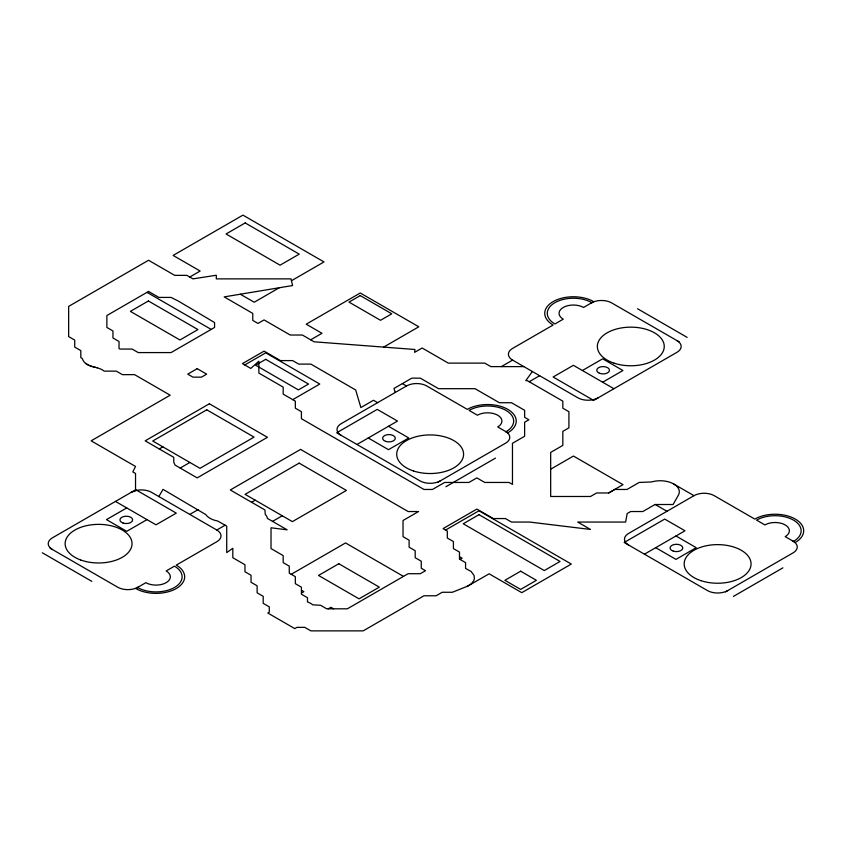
<?xml version="1.0" encoding="UTF-8"?>
<svg xmlns="http://www.w3.org/2000/svg" width="846" height="846" viewBox="0 0 846 846"><rect width="100%" height="100%" fill="white"/><g stroke="black" fill="none" stroke-linecap="round" stroke-linejoin="round"><path stroke-width="1.27" d="M158.858 496.57L163.014 489.348L205.779 514.558A19.109 11.03 0 0 0 217.686 521.02L226.728 526.127L226.728 552.618L232.809 548.293L232.809 557.715L244.959 564.737L244.959 571.759L251.04 575.269L251.04 582.291L257.121 585.802L257.121 592.824L263.201 596.324L263.201 603.346L269.282 606.857L269.282 612.134L267.812 613.033L294.842 628.631L296.925 627.362L304.793 627.362L310.873 630.873L363.177 630.873L423.973 595.774L436.134 595.774L442.215 592.263L452.377 592.263L467.648 586.151L489.125 573.81L521.771 592.665L571.304 564.06L478.995 510.762L445.599 530.04M532.346 371.51L525.778 380.658L527.322 380.658L562.833 401.163L562.833 408.184L568.914 411.695L568.914 427.854L562.833 431.354L562.833 445.398L550.672 452.42L550.672 496.486L590.529 496.486L596.61 492.975L608.771 492.975L614.852 489.464L627.013 489.464L639.164 482.453L651.568 481.945A19.109 11.03 0 0 1 672.644 483.404L674.008 484.155A19.109 11.03 0 0 1 678.365 495.217L673.088 504.512L654.994 504.512L642.833 511.534L630.682 511.534L627.161 513.564L625.628 522.056L577.702 522.056L590.487 529.448L529.585 522.056L511.502 522.056L505.422 518.556L493.26 518.556L476.858 509.081L443.082 528.581L447.323 531.034L447.323 538.045L453.403 541.556L453.403 548.578L459.484 552.089L459.484 559.111L465.564 562.622L465.564 568.396L471.106 571.473L474.035 575.428L474.384 578.664L473.697 580.79L471.359 583.729L468.25 585.834M189.768 277.033L200.153 271.027L173.134 255.429L242.939 215.127L323.997 261.932L291.436 280.735M279.286 287.746L254.202 302.234L240.317 294.218M244.769 364.943L265.739 352.835L319.777 384.042L292.727 399.65M310.683 339.817L321.977 333.303L306.21 324.198L360.259 293.002L418.802 326.799L383.735 347.04M159.238 448.951L162.855 446.857M180.187 468.06L189.885 462.455M126.741 507.917L106.469 519.624L126.741 531.32L147.003 519.624M506.035 431.735A26.11 15.08 0 0 0 506.035 410.416A26.11 15.08 0 0 0 469.107 410.416L477.44 415.227A14.329 8.27 0 0 1 497.702 415.227A14.329 8.27 0 0 1 497.702 426.934L507.843 432.782A28.658 16.55 0 0 0 507.843 409.379A28.658 16.55 0 0 0 467.309 409.379L426.775 385.977A14.329 8.27 0 0 0 406.514 385.977L341.213 423.677A14.329 8.27 0 0 0 341.213 435.383M189.79 514.421L198.112 509.609M251.611 502.27L255.228 500.187M356.98 444.478L397.504 421.075L377.242 409.379L336.708 432.782L420.018 480.877A14.329 8.27 0 0 0 440.29 480.877M131.246 492.319L136.946 490.299A14.329 8.27 0 0 1 151.508 492.319L216.809 530.019L225.142 525.207M501.329 366.614L512.602 360.11L577.903 397.81A14.329 8.27 0 0 0 598.164 397.81M272.549 521.379L282.247 515.785M529.184 381.736L539.621 375.709M582.397 370.516L602.669 358.81L622.931 370.516L602.669 382.212M438.038 482.178L505.591 443.177A14.329 8.27 0 0 0 505.591 431.481M291.236 574.297L345.549 542.942L403.489 576.401M445.916 486.725L495.449 458.13M301.419 593.12L303.894 591.692L301.419 590.265M550.672 469.202L573.451 456.047L622.994 484.652L608.56 492.975M328.29 608.813L330.913 607.291L333.536 608.813M460.013 559.418L462.106 558.212L459.484 556.7M793.506 541.44A26.11 15.08 0 0 0 793.506 520.121A26.11 15.08 0 0 0 756.578 520.121L764.911 524.932A14.329 8.27 0 0 1 785.173 524.932A14.329 8.27 0 0 1 785.173 536.628L795.303 542.476A28.658 16.55 0 0 0 795.303 519.084A28.658 16.55 0 0 0 754.78 519.084L714.246 495.682A14.329 8.27 0 0 0 693.984 495.682L628.684 533.382A14.329 8.27 0 0 0 628.684 545.078M644.441 554.183L684.974 530.78L664.713 519.084L624.179 542.476L707.489 590.582A14.329 8.27 0 0 0 727.75 590.582M725.508 591.883L793.051 552.882A14.329 8.27 0 0 0 793.051 541.186M733.387 596.43L782.92 567.835M467.51 586.215L466.802 586.521M523.875 366.614L490.849 366.614L484.769 363.114L448.295 363.114L422.143 348.013L414.625 352.348L414.952 349.493L314.088 341.795L302.382 335.027L290.22 335.027L264.068 319.925L257.988 323.436L252.774 320.433L252.774 313.411L224.179 296.893L292.6 285.536L290.982 278.873L216.301 278.873L216.301 275.246L192.951 278.873L186.871 275.362L174.71 275.362L148.558 260.261L68.653 306.389L68.653 336.592L74.734 340.103L74.734 347.114L80.814 350.625L80.814 357.647L82.231 358.471C85.351 368.052 97.724 365.726 104.164 371.13L116.325 371.13L122.406 374.641L134.567 374.641L170.173 395.198L91.135 440.829L135.529 466.463L132.79 471.899L135.529 473.474L135.529 490.638M96.497 367.566L97.385 367.693M94.699 367.249L95.566 367.428M92.965 366.836L93.8 367.058M91.315 366.329L92.108 366.604M89.761 365.726L90.501 366.043M88.312 365.038L88.999 365.398M637.567 308.758L687.111 337.364M679.222 341.911L611.669 302.91A14.329 8.27 0 0 0 591.407 302.91M613.921 388.716L573.398 365.313L553.125 377.009L593.659 400.412L676.969 352.306A14.329 8.27 0 0 0 676.969 340.61M673.712 483.986L693.984 495.682M655.238 504.512L666.955 511.28M675.965 535.983L696.226 547.679L675.965 559.386L655.703 547.679M402.379 383.598L406.514 385.977M377.633 402.654L373.498 400.274L360.872 407.56L355.69 389.985L310.873 364.108L298.712 364.108L292.631 360.597L280.47 360.597L264.068 351.132L242.453 363.611L250.786 368.422L258.855 361.189L258.855 373.075L283.177 387.119L283.177 394.141L295.339 401.163L295.339 408.184L301.419 411.695L301.419 418.707L423.973 489.464L432.465 489.464L444.626 482.453L468.938 482.453L476.858 477.884L484.769 482.453L509.091 482.453L512.465 484.398L512.465 443.283L524.626 436.261L524.626 422.217L528.866 419.775L524.626 417.321L524.626 410.299L511.502 402.717L499.341 402.717L475.018 388.684L438.545 388.684L420.303 378.151L411.812 378.151L393.993 388.441L395.198 392.512M388.494 426.278L408.766 437.974L388.494 449.681L368.232 437.974M146.993 292.356L211.172 329.411M115.479 501.424L156.013 524.827L176.275 513.12L135.741 489.718L52.431 537.823A14.329 8.27 0 0 0 52.431 549.519M50.178 548.219L117.731 587.219A14.329 8.27 0 0 0 137.993 587.219M42.3 552.776L91.833 581.371M86.99 364.277L87.603 364.668M85.795 363.442L86.345 363.865M137.549 587.484A26.11 15.08 0 0 0 174.477 587.484A26.11 15.08 0 0 0 174.477 566.164L166.144 570.976A14.329 8.27 0 0 1 166.144 582.672A14.329 8.27 0 0 1 145.882 582.672L135.741 588.52A28.658 16.55 0 0 0 176.275 588.52A28.658 16.55 0 0 0 176.275 565.117L216.809 541.726A14.329 8.27 0 0 0 216.809 530.019M591.862 302.646A26.11 15.08 0 0 0 554.934 302.646A26.11 15.08 0 0 0 554.934 323.976L563.267 319.164A14.329 8.27 0 0 1 563.267 307.458A14.329 8.27 0 0 1 583.529 307.458L593.659 301.61A28.658 16.55 0 0 0 553.125 301.61A28.658 16.55 0 0 0 553.125 325.012L512.602 348.415A14.329 8.27 0 0 0 512.602 360.11M245.192 222.932L226.051 233.982L280.089 265.179L299.23 254.128L245.192 222.932M148.558 291.458L106.871 315.526L106.871 327.455L112.952 330.955L112.952 337.977L119.032 341.488L119.032 348.51L119.995 349.07L132.156 349.07L138.236 352.581L171.04 352.581L214.567 327.455L214.567 322.548L178.083 300.933L171.04 297.422L158.879 297.422L148.558 291.458M148.399 300.975L130.39 311.37L179.923 339.976L197.943 329.57L148.399 300.975M197.192 368.676L187.738 374.144L192.951 377.147L201.443 377.147L206.646 374.144L197.192 368.676M360.259 295.603L348.996 302.096L380.52 320.296L391.783 313.803L360.259 295.603M265.739 359.339L255.608 365.186L298.384 389.89L308.515 384.042L265.739 359.339M209.353 403.775L145.184 440.829L173.747 457.316L173.747 462.149L175.059 465.099L197.192 477.884L267.442 437.319L209.353 403.775M206.762 409.813L152.724 441.009L200.016 468.314L254.054 437.107L206.762 409.813M300.552 449.406L230.292 489.971L264.935 509.969L265.284 514.442A19.109 11.03 0 0 1 267.199 517.477L267.452 518.439L287.143 529.818L271.016 527.788L271.016 548.578L283.177 555.6L283.177 562.622L289.258 566.133L289.258 573.154L295.339 576.665L295.339 583.677L301.419 587.187L301.419 594.209L307.489 597.72L307.489 601.929L308.853 602.479A19.109 11.03 0 0 1 312.724 604.816L320.623 605.302L326.704 608.813L347.346 608.813L408.142 573.704L420.303 573.704L425.517 570.701L421.266 568.248L421.266 561.226L415.196 557.715L415.196 550.704L409.115 547.193L409.115 540.171L403.034 536.66L403.034 520.502L418.569 511.534L408.142 511.534L300.552 449.406M299.135 463.132L245.097 494.339L292.378 521.633L346.416 490.437L299.135 463.132M338.791 563.743L318.53 575.439L359.053 598.841L379.325 587.145L338.791 563.743M478.995 514.664L463.227 523.759L544.285 570.564L560.052 561.458L478.995 514.664M520.65 571.209L504.882 580.314L520.65 589.408L536.406 580.314L520.65 571.209M123.104 523.071A6.366 3.68 0 0 0 132.653 519.878A6.366 3.68 0 0 0 123.104 516.695A6.366 3.68 0 0 0 123.104 523.071M80.624 559.957A33.438 19.299 0 0 0 131.997 544.517A33.438 19.299 0 0 0 83.151 526.55A33.438 19.299 0 0 0 80.624 559.957M385.765 441.422A6.366 3.68 0 0 0 395.315 438.239A6.366 3.68 0 0 0 385.765 435.055A6.366 3.68 0 0 0 385.765 441.422M413.44 470.947A33.438 19.299 0 0 0 463.587 454.228A33.438 19.299 0 0 0 413.44 437.509A33.438 19.299 0 0 0 413.44 470.947M673.236 551.127A6.366 3.68 0 0 0 682.785 547.944A6.366 3.68 0 0 0 673.236 544.761A6.366 3.68 0 0 0 673.236 551.127M700.9 580.652A33.438 19.299 0 0 0 751.058 563.933A33.438 19.299 0 0 0 700.9 547.214A33.438 19.299 0 0 0 700.9 580.652M599.412 373.245A6.366 3.68 0 0 0 609.458 370.611A6.366 3.68 0 0 0 600.491 366.9A6.366 3.68 0 0 0 599.412 373.245M614.09 363.177A33.438 19.299 0 0 0 664.247 346.458A33.438 19.299 0 0 0 614.09 329.739A33.438 19.299 0 0 0 614.09 363.177"/></g></svg>
